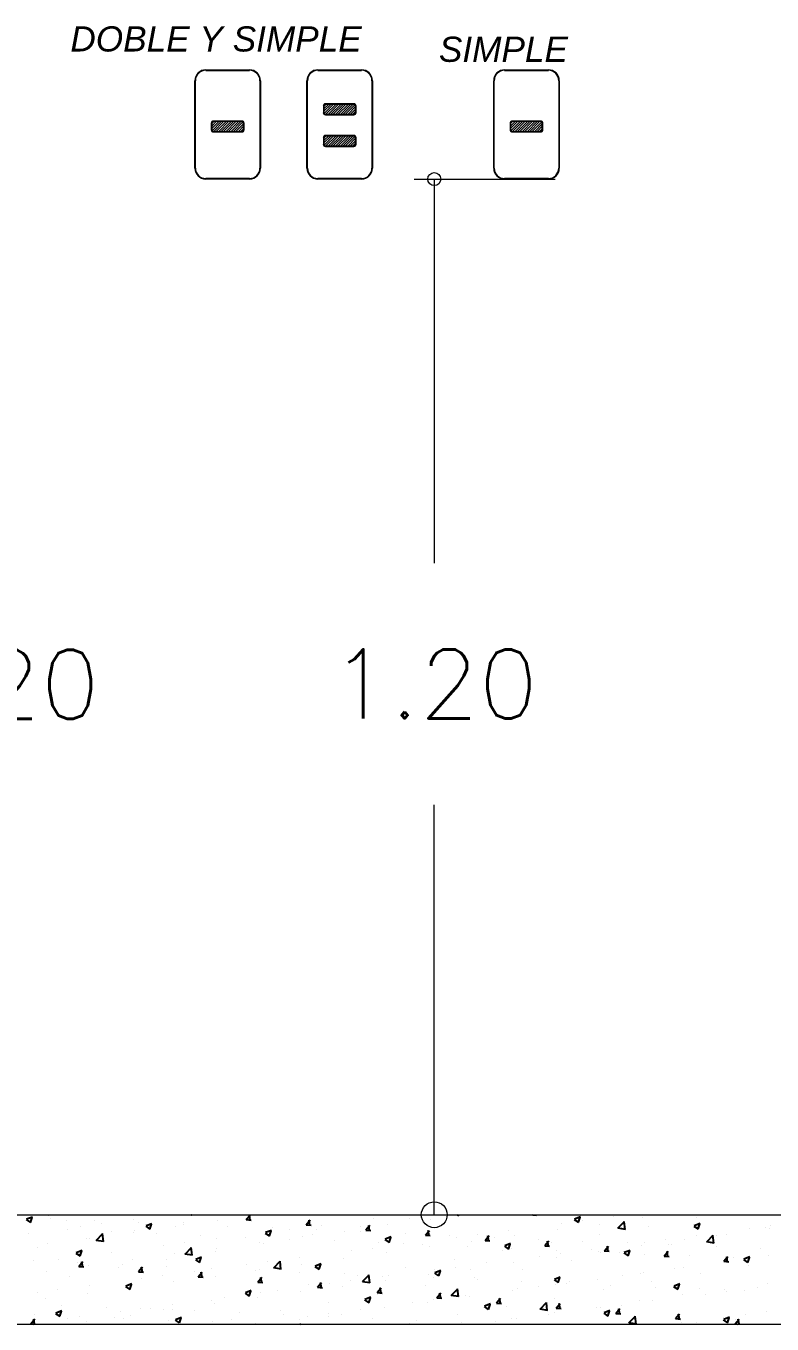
# Model space of a CAD drawing. Header units: inches. Extents: x 1693 to 10990, y 1878 to 5055.
# Drawn here: x 1780.81 to 1793.94, y 2193.08 to 2215.93 of the extents above; entities that cross this region are included whole.
import ezdxf

# ---------------------------------------------------------------- set-up
doc = ezdxf.new("R2010")
doc.units = ezdxf.units.IN
doc.layers.add('00 LEYENDA', color=3, linetype='Continuous', lineweight=9)
doc.layers.add('DETALLE2', color=1, linetype='Continuous', lineweight=5)
doc.styles.add('Arial cursiva', font='ariali.ttf')
doc.styles.add('Romans', font='romans.shx')

# ---------------------------------------------------------------- blocks, each defined once
blk = doc.blocks.new('_Small')
at = {"color": 0, "linetype": 'ByBlock', "lineweight": -2}
blk.add_circle((0, 0), 0.25, dxfattribs=at)
blk = doc.blocks.new('_Origin')
at = {"color": 0, "linetype": 'ByBlock', "lineweight": -2}
blk.add_line((0, 0), (-1, 0), dxfattribs=at)
blk.add_circle((0, 0), 0.5, dxfattribs=at)

msp = doc.modelspace()

# ---------------------------------------------------------------- linework, layer by layer
at = {"color": 3, "lineweight": 5}
for p, q in [((1787.642, 2213.236), (1790.126, 2213.236)), ((1787.642, 2195.006), (1788.453, 2195.006))]:
    msp.add_line(p, q, dxfattribs=at)
at = {"color": 6, "lineweight": 5}
for p, q in [((1787.997, 2213.236), (1787.997, 2206.476)), ((1787.997, 2195.461), (1787.997, 2202.222))]:
    msp.add_line(p, q, dxfattribs=at)
at = {"color": 3, "linetype": 'Continuous'}
for p, q in [((1781.215, 2194.984), (1781.215, 2194.984)), ((1783.71, 2195.002), (1783.709, 2195.006)), ((1783.72, 2195.006), (1783.728, 2195.005)), ((1784.69, 2194.921), (1784.761, 2195.006)), ((1784.76, 2194.91), (1784.743, 2195.001)), ((1787.294, 2194.995), (1787.294, 2194.995)), ((1788.408, 2195.006), (1788.431, 2194.99)), ((1788.431, 2194.99), (1788.436, 2195.006)), ((1789.731, 2195.006), (1789.793, 2194.996)), ((1789.792, 2194.991), (1789.791, 2195.006)), ((1780.817, 2194.919), (1780.89, 2194.87)), ((1780.823, 2194.932), (1780.926, 2194.971)), ((1780.891, 2194.87), (1780.92, 2194.958)), ((1781.236, 2194.939), (1781.236, 2194.939)), ((1781.526, 2194.902), (1781.526, 2194.902)), ((1781.778, 2194.796), (1781.778, 2194.796)), ((1782.018, 2194.906), (1782.018, 2194.906)), ((1782.144, 2194.844), (1782.144, 2194.844)), ((1782.698, 2194.917), (1782.698, 2194.917)), ((1782.799, 2194.873), (1782.799, 2194.873)), ((1782.921, 2194.802), (1782.994, 2194.752)), ((1782.927, 2194.815), (1783.029, 2194.854)), ((1782.994, 2194.752), (1783.024, 2194.841)), ((1783.449, 2194.804), (1783.449, 2194.804)), ((1783.58, 2194.84), (1783.58, 2194.84)), ((1783.584, 2194.874), (1783.584, 2194.874)), ((1784.188, 2194.897), (1784.188, 2194.897)), ((1784.362, 2194.807), (1784.362, 2194.807)), ((1784.69, 2194.921), (1784.778, 2194.913)), ((1785.143, 2194.774), (1785.143, 2194.774)), ((1785.449, 2194.752), (1785.449, 2194.752)), ((1785.74, 2194.83), (1785.811, 2194.914)), ((1785.74, 2194.829), (1785.828, 2194.821)), ((1785.81, 2194.818), (1785.793, 2194.91)), ((1786.004, 2194.825), (1786.004, 2194.825)), ((1786.704, 2194.801), (1786.704, 2194.801)), ((1786.79, 2194.738), (1786.861, 2194.822)), ((1786.86, 2194.726), (1786.843, 2194.818)), ((1786.928, 2194.947), (1786.928, 2194.947)), ((1787.181, 2194.826), (1787.181, 2194.826)), ((1787.558, 2194.948), (1787.558, 2194.948)), ((1787.933, 2194.929), (1787.933, 2194.929)), ((1790.166, 2194.749), (1790.166, 2194.749)), ((1790.233, 2194.856), (1790.233, 2194.856)), ((1790.461, 2194.922), (1790.534, 2194.873)), ((1790.467, 2194.935), (1790.57, 2194.975)), ((1790.535, 2194.873), (1790.564, 2194.961)), ((1790.6, 2194.904), (1790.6, 2194.904)), ((1790.906, 2194.842), (1790.906, 2194.842)), ((1791.154, 2194.977), (1791.154, 2194.977)), ((1791.225, 2194.774), (1791.355, 2194.754)), ((1791.227, 2194.769), (1791.342, 2194.888)), ((1791.354, 2194.748), (1791.338, 2194.887)), ((1791.666, 2194.952), (1791.666, 2194.952)), ((1791.765, 2194.807), (1791.765, 2194.807)), ((1792.565, 2194.805), (1792.638, 2194.756)), ((1792.571, 2194.818), (1792.673, 2194.857)), ((1792.619, 2194.954), (1792.619, 2194.954)), ((1792.638, 2194.756), (1792.668, 2194.844)), ((1793.539, 2194.764), (1793.539, 2194.764)), ((1793.823, 2194.779), (1793.823, 2194.779)), ((1793.899, 2194.771), (1793.899, 2194.771)), ((1793.905, 2194.812), (1793.905, 2194.812)), ((1780.853, 2194.674), (1780.853, 2194.674)), ((1781.545, 2194.742), (1781.545, 2194.742)), ((1781.877, 2194.581), (1781.877, 2194.581)), ((1781.937, 2194.591), (1781.937, 2194.591)), ((1782.046, 2194.559), (1782.177, 2194.539)), ((1782.049, 2194.554), (1782.163, 2194.673)), ((1782.176, 2194.534), (1782.16, 2194.673)), ((1782.326, 2194.709), (1782.326, 2194.709)), ((1782.697, 2194.701), (1782.697, 2194.701)), ((1782.731, 2194.728), (1782.731, 2194.728)), ((1783.108, 2194.676), (1783.108, 2194.676)), ((1783.889, 2194.643), (1783.889, 2194.643)), ((1784.158, 2194.582), (1784.158, 2194.582)), ((1784.67, 2194.61), (1784.67, 2194.61)), ((1785.024, 2194.684), (1785.097, 2194.635)), ((1785.03, 2194.698), (1785.133, 2194.737)), ((1785.083, 2194.704), (1785.083, 2194.704)), ((1785.098, 2194.635), (1785.127, 2194.724)), ((1785.452, 2194.577), (1785.452, 2194.577)), ((1785.682, 2194.623), (1785.682, 2194.623)), ((1785.851, 2194.655), (1785.851, 2194.655)), ((1785.925, 2194.741), (1785.925, 2194.741)), ((1786.233, 2194.544), (1786.233, 2194.544)), ((1786.421, 2194.717), (1786.421, 2194.717)), ((1786.706, 2194.708), (1786.706, 2194.708)), ((1786.79, 2194.737), (1786.878, 2194.729)), ((1787.128, 2194.567), (1787.201, 2194.518)), ((1787.134, 2194.58), (1787.237, 2194.62)), ((1787.201, 2194.518), (1787.231, 2194.606)), ((1787.487, 2194.675), (1787.487, 2194.675)), ((1787.84, 2194.646), (1787.911, 2194.73)), ((1787.84, 2194.645), (1787.927, 2194.638)), ((1787.909, 2194.634), (1787.892, 2194.726)), ((1788.269, 2194.642), (1788.269, 2194.642)), ((1788.388, 2194.613), (1788.388, 2194.613)), ((1788.654, 2194.536), (1788.654, 2194.536)), ((1788.755, 2194.661), (1788.755, 2194.661)), ((1788.89, 2194.554), (1788.96, 2194.638)), ((1788.89, 2194.553), (1788.977, 2194.546)), ((1788.959, 2194.542), (1788.942, 2194.634)), ((1789.05, 2194.609), (1789.05, 2194.609)), ((1789.309, 2194.734), (1789.309, 2194.734)), ((1789.415, 2194.646), (1789.415, 2194.646)), ((1789.831, 2194.576), (1789.831, 2194.576)), ((1789.94, 2194.462), (1790.01, 2194.546)), ((1790.009, 2194.45), (1789.992, 2194.542)), ((1790.613, 2194.543), (1790.613, 2194.543)), ((1790.912, 2194.661), (1790.912, 2194.661)), ((1791.693, 2194.521), (1791.693, 2194.521)), ((1792.06, 2194.569), (1792.06, 2194.569)), ((1792.4, 2194.568), (1792.4, 2194.568)), ((1792.614, 2194.642), (1792.614, 2194.642)), ((1792.787, 2194.532), (1792.917, 2194.511)), ((1792.79, 2194.527), (1792.904, 2194.645)), ((1792.917, 2194.506), (1792.9, 2194.645)), ((1792.97, 2194.632), (1792.97, 2194.632)), ((1793.139, 2194.662), (1793.139, 2194.662)), ((1781.023, 2194.435), (1781.023, 2194.435)), ((1781.197, 2194.497), (1781.197, 2194.497)), ((1781.691, 2194.33), (1781.764, 2194.28)), ((1781.697, 2194.343), (1781.8, 2194.382)), ((1781.764, 2194.28), (1781.794, 2194.369)), ((1782.313, 2194.339), (1782.313, 2194.339)), ((1783.238, 2194.461), (1783.238, 2194.461)), ((1783.431, 2194.316), (1783.431, 2194.316)), ((1783.604, 2194.509), (1783.604, 2194.509)), ((1783.608, 2194.317), (1783.739, 2194.297)), ((1783.611, 2194.312), (1783.725, 2194.431)), ((1783.738, 2194.292), (1783.722, 2194.431)), ((1784.143, 2194.362), (1784.143, 2194.362)), ((1784.17, 2194.41), (1784.17, 2194.41)), ((1784.93, 2194.52), (1784.93, 2194.52)), ((1784.997, 2194.508), (1784.997, 2194.508)), ((1786.543, 2194.37), (1786.543, 2194.37)), ((1786.909, 2194.418), (1786.909, 2194.418)), ((1787.015, 2194.511), (1787.015, 2194.511)), ((1787.164, 2194.339), (1787.164, 2194.339)), ((1787.464, 2194.491), (1787.464, 2194.491)), ((1787.796, 2194.478), (1787.796, 2194.478)), ((1787.915, 2194.442), (1787.915, 2194.442)), ((1788.577, 2194.445), (1788.577, 2194.445)), ((1789.205, 2194.368), (1789.205, 2194.368)), ((1789.232, 2194.45), (1789.304, 2194.401)), ((1789.238, 2194.463), (1789.34, 2194.503)), ((1789.305, 2194.401), (1789.334, 2194.489)), ((1789.359, 2194.412), (1789.359, 2194.412)), ((1789.94, 2194.461), (1790.027, 2194.454)), ((1790.058, 2194.514), (1790.058, 2194.514)), ((1790.14, 2194.379), (1790.14, 2194.379)), ((1790.215, 2194.326), (1790.215, 2194.326)), ((1790.769, 2194.399), (1790.769, 2194.399)), ((1790.888, 2194.355), (1790.888, 2194.355)), ((1790.921, 2194.346), (1790.921, 2194.346)), ((1790.989, 2194.37), (1791.077, 2194.362)), ((1790.99, 2194.37), (1791.06, 2194.454)), ((1791.059, 2194.359), (1791.042, 2194.45)), ((1791.263, 2194.339), (1791.263, 2194.339)), ((1791.335, 2194.333), (1791.408, 2194.284)), ((1791.341, 2194.346), (1791.444, 2194.385)), ((1791.394, 2194.51), (1791.394, 2194.51)), ((1791.408, 2194.283), (1791.438, 2194.372)), ((1791.648, 2194.465), (1791.648, 2194.465)), ((1791.703, 2194.313), (1791.703, 2194.313)), ((1792.039, 2194.278), (1792.11, 2194.363)), ((1792.109, 2194.267), (1792.092, 2194.359)), ((1792.116, 2194.486), (1792.116, 2194.486)), ((1792.175, 2194.477), (1792.175, 2194.477)), ((1792.957, 2194.444), (1792.957, 2194.444)), ((1793.738, 2194.411), (1793.738, 2194.411)), ((1780.945, 2194.195), (1780.945, 2194.195)), ((1781.392, 2194.218), (1781.392, 2194.218)), ((1781.727, 2194.162), (1781.727, 2194.162)), ((1781.744, 2194.096), (1781.814, 2194.18)), ((1781.744, 2194.095), (1781.831, 2194.088)), ((1781.759, 2194.266), (1781.759, 2194.266)), ((1781.813, 2194.084), (1781.796, 2194.176)), ((1781.919, 2194.104), (1781.919, 2194.104)), ((1782.436, 2194.069), (1782.436, 2194.069)), ((1782.508, 2194.129), (1782.508, 2194.129)), ((1782.679, 2194.213), (1782.679, 2194.213)), ((1782.794, 2194.004), (1782.864, 2194.088)), ((1782.863, 2193.992), (1782.846, 2194.084)), ((1783.289, 2194.096), (1783.289, 2194.096)), ((1783.29, 2194.215), (1783.29, 2194.215)), ((1783.795, 2194.212), (1783.867, 2194.163)), ((1783.801, 2194.226), (1783.903, 2194.265)), ((1783.868, 2194.163), (1783.897, 2194.252)), ((1784.698, 2194.127), (1784.698, 2194.127)), ((1785.064, 2194.175), (1785.064, 2194.175)), ((1785.171, 2194.075), (1785.301, 2194.055)), ((1785.173, 2194.07), (1785.287, 2194.189)), ((1785.3, 2194.049), (1785.284, 2194.188)), ((1785.619, 2194.248), (1785.619, 2194.248)), ((1785.664, 2194.136), (1785.664, 2194.136)), ((1785.898, 2194.095), (1785.971, 2194.046)), ((1785.904, 2194.108), (1786.007, 2194.148)), ((1785.971, 2194.046), (1786.001, 2194.134)), ((1786.403, 2194.229), (1786.403, 2194.229)), ((1787.497, 2194.075), (1787.497, 2194.075)), ((1788.351, 2194.221), (1788.351, 2194.221)), ((1788.37, 2194.084), (1788.37, 2194.084)), ((1788.924, 2194.157), (1788.924, 2194.157)), ((1789.397, 2194.158), (1789.397, 2194.158)), ((1789.848, 2194.278), (1789.848, 2194.278)), ((1790.148, 2194.261), (1790.148, 2194.261)), ((1790.409, 2194.193), (1790.409, 2194.193)), ((1792.039, 2194.278), (1792.127, 2194.27)), ((1792.229, 2194.065), (1792.229, 2194.065)), ((1792.382, 2194.081), (1792.382, 2194.081)), ((1792.484, 2194.28), (1792.484, 2194.28)), ((1793.089, 2194.187), (1793.16, 2194.271)), ((1793.089, 2194.186), (1793.177, 2194.178)), ((1793.121, 2194.174), (1793.121, 2194.174)), ((1793.159, 2194.175), (1793.142, 2194.267)), ((1793.154, 2194.187), (1793.154, 2194.187)), ((1793.265, 2194.247), (1793.265, 2194.247)), ((1793.439, 2194.215), (1793.511, 2194.166)), ((1793.445, 2194.229), (1793.547, 2194.268)), ((1793.512, 2194.166), (1793.541, 2194.255)), ((1793.52, 2194.235), (1793.52, 2194.235)), ((1793.529, 2194.12), (1793.529, 2194.12)), ((1793.881, 2194.284), (1793.881, 2194.284)), ((1781.18, 2194.01), (1781.18, 2194.01)), ((1781.582, 2193.922), (1781.582, 2193.922)), ((1782.794, 2194.003), (1782.881, 2193.996)), ((1782.853, 2193.884), (1782.853, 2193.884)), ((1783.219, 2193.932), (1783.219, 2193.932)), ((1783.773, 2194.005), (1783.773, 2194.005)), ((1783.844, 2193.912), (1783.914, 2193.996)), ((1783.844, 2193.912), (1783.931, 2193.904)), ((1783.913, 2193.901), (1783.896, 2193.992)), ((1784.071, 2194.063), (1784.071, 2194.063)), ((1784.152, 2193.923), (1784.152, 2193.923)), ((1784.852, 2194.03), (1784.852, 2194.03)), ((1784.893, 2193.82), (1784.964, 2193.905)), ((1784.913, 2194.033), (1784.913, 2194.033)), ((1784.963, 2193.809), (1784.946, 2193.9)), ((1785.633, 2193.997), (1785.633, 2193.997)), ((1786.415, 2193.964), (1786.415, 2193.964)), ((1786.524, 2193.841), (1786.524, 2193.841)), ((1786.644, 2193.928), (1786.644, 2193.928)), ((1786.735, 2193.828), (1786.849, 2193.946)), ((1786.862, 2193.807), (1786.846, 2193.946)), ((1787.079, 2193.914), (1787.079, 2193.914)), ((1787.146, 2193.852), (1787.146, 2193.852)), ((1787.196, 2193.931), (1787.196, 2193.931)), ((1787.897, 2193.955), (1787.897, 2193.955)), ((1787.977, 2193.898), (1787.977, 2193.898)), ((1788.002, 2193.978), (1788.074, 2193.929)), ((1788.003, 2194.035), (1788.003, 2194.035)), ((1788.008, 2193.991), (1788.11, 2194.03)), ((1788.075, 2193.929), (1788.105, 2194.017)), ((1788.637, 2194.049), (1788.637, 2194.049)), ((1788.702, 2193.9), (1788.702, 2193.9)), ((1788.759, 2193.865), (1788.759, 2193.865)), ((1789.555, 2194.046), (1789.555, 2194.046)), ((1790.105, 2193.861), (1790.178, 2193.811)), ((1790.111, 2193.874), (1790.214, 2193.913)), ((1790.178, 2193.811), (1790.208, 2193.9)), ((1790.87, 2193.868), (1790.87, 2193.868)), ((1791.308, 2193.944), (1791.308, 2193.944)), ((1791.63, 2193.978), (1791.63, 2193.978)), ((1791.675, 2193.992), (1791.675, 2193.992)), ((1792.675, 2193.974), (1792.675, 2193.974)), ((1781.007, 2193.641), (1781.007, 2193.641)), ((1781.374, 2193.689), (1781.374, 2193.689)), ((1781.901, 2193.616), (1781.901, 2193.616)), ((1781.928, 2193.762), (1781.928, 2193.762)), ((1782.565, 2193.74), (1782.638, 2193.691)), ((1782.571, 2193.754), (1782.673, 2193.793)), ((1782.638, 2193.691), (1782.668, 2193.779)), ((1782.661, 2193.726), (1782.661, 2193.726)), ((1783.413, 2193.829), (1783.413, 2193.829)), ((1784.668, 2193.623), (1784.741, 2193.574)), ((1784.674, 2193.636), (1784.777, 2193.676)), ((1784.741, 2193.574), (1784.771, 2193.662)), ((1784.893, 2193.82), (1784.981, 2193.812)), ((1784.936, 2193.635), (1784.936, 2193.635)), ((1785.234, 2193.671), (1785.234, 2193.671)), ((1785.646, 2193.648), (1785.646, 2193.648)), ((1785.79, 2193.782), (1785.79, 2193.782)), ((1785.943, 2193.729), (1786.014, 2193.813)), ((1785.943, 2193.728), (1786.031, 2193.72)), ((1786.013, 2193.717), (1785.996, 2193.809)), ((1786.158, 2193.792), (1786.158, 2193.792)), ((1786.386, 2193.742), (1786.386, 2193.742)), ((1786.733, 2193.833), (1786.863, 2193.812)), ((1786.993, 2193.637), (1787.064, 2193.721)), ((1786.993, 2193.636), (1787.081, 2193.628)), ((1786.994, 2193.607), (1786.994, 2193.607)), ((1787.063, 2193.625), (1787.046, 2193.717)), ((1787.848, 2193.753), (1787.848, 2193.753)), ((1788.043, 2193.545), (1788.114, 2193.629)), ((1788.112, 2193.533), (1788.096, 2193.625)), ((1788.297, 2193.585), (1788.411, 2193.704)), ((1788.424, 2193.565), (1788.408, 2193.704)), ((1789.379, 2193.671), (1789.379, 2193.671)), ((1789.463, 2193.701), (1789.463, 2193.701)), ((1789.54, 2193.832), (1789.54, 2193.832)), ((1789.83, 2193.749), (1789.83, 2193.749)), ((1790.131, 2193.774), (1790.131, 2193.774)), ((1790.321, 2193.799), (1790.321, 2193.799)), ((1790.384, 2193.822), (1790.384, 2193.822)), ((1790.968, 2193.681), (1790.968, 2193.681)), ((1791.103, 2193.766), (1791.103, 2193.766)), ((1791.822, 2193.827), (1791.822, 2193.827)), ((1791.884, 2193.733), (1791.884, 2193.733)), ((1792.209, 2193.743), (1792.282, 2193.694)), ((1792.215, 2193.757), (1792.317, 2193.796)), ((1792.282, 2193.694), (1792.312, 2193.783)), ((1792.666, 2193.7), (1792.666, 2193.7)), ((1792.769, 2193.609), (1792.769, 2193.609)), ((1793.103, 2193.687), (1793.103, 2193.687)), ((1793.135, 2193.658), (1793.135, 2193.658)), ((1793.447, 2193.667), (1793.447, 2193.667)), ((1793.689, 2193.731), (1793.689, 2193.731)), ((1793.863, 2193.797), (1793.863, 2193.797)), ((1781.162, 2193.523), (1781.162, 2193.523)), ((1781.441, 2193.414), (1781.441, 2193.414)), ((1782.223, 2193.381), (1782.223, 2193.381)), ((1783.388, 2193.428), (1783.388, 2193.428)), ((1784.083, 2193.489), (1784.083, 2193.489)), ((1784.134, 2193.436), (1784.134, 2193.436)), ((1784.313, 2193.549), (1784.313, 2193.549)), ((1784.679, 2193.598), (1784.679, 2193.598)), ((1784.895, 2193.545), (1784.895, 2193.545)), ((1786.141, 2193.46), (1786.141, 2193.46)), ((1786.772, 2193.506), (1786.845, 2193.457)), ((1786.778, 2193.519), (1786.88, 2193.558)), ((1786.845, 2193.457), (1786.875, 2193.545)), ((1787.618, 2193.458), (1787.618, 2193.458)), ((1787.88, 2193.468), (1787.88, 2193.468)), ((1787.984, 2193.506), (1787.984, 2193.506)), ((1788.043, 2193.544), (1788.13, 2193.537)), ((1788.295, 2193.59), (1788.425, 2193.57)), ((1788.539, 2193.579), (1788.539, 2193.579)), ((1788.619, 2193.561), (1788.619, 2193.561)), ((1788.875, 2193.389), (1788.948, 2193.339)), ((1788.881, 2193.402), (1788.984, 2193.441)), ((1788.949, 2193.339), (1788.978, 2193.428)), ((1789.093, 2193.453), (1789.163, 2193.537)), ((1789.093, 2193.452), (1789.18, 2193.445)), ((1789.162, 2193.441), (1789.145, 2193.533)), ((1789.261, 2193.388), (1789.261, 2193.388)), ((1789.859, 2193.343), (1789.973, 2193.462)), ((1789.986, 2193.322), (1789.97, 2193.461)), ((1790.114, 2193.534), (1790.114, 2193.534)), ((1790.143, 2193.361), (1790.213, 2193.445)), ((1790.212, 2193.349), (1790.195, 2193.441)), ((1790.852, 2193.381), (1790.852, 2193.381)), ((1791.29, 2193.415), (1791.29, 2193.415)), ((1791.612, 2193.49), (1791.612, 2193.49)), ((1791.844, 2193.488), (1791.844, 2193.488)), ((1792.364, 2193.593), (1792.364, 2193.593)), ((1780.897, 2193.087), (1780.968, 2193.171)), ((1780.965, 2193.082), (1780.95, 2193.167)), ((1780.969, 2193.25), (1780.969, 2193.25)), ((1781.335, 2193.268), (1781.408, 2193.219)), ((1781.341, 2193.281), (1781.443, 2193.321)), ((1781.408, 2193.219), (1781.438, 2193.307)), ((1781.543, 2193.185), (1781.543, 2193.185)), ((1781.75, 2193.217), (1781.75, 2193.217)), ((1782.376, 2193.195), (1782.376, 2193.195)), ((1782.468, 2193.307), (1782.468, 2193.307)), ((1782.531, 2193.184), (1782.531, 2193.184)), ((1782.644, 2193.239), (1782.644, 2193.239)), ((1782.834, 2193.355), (1782.834, 2193.355)), ((1783.004, 2193.348), (1783.004, 2193.348)), ((1783.229, 2193.342), (1783.229, 2193.342)), ((1783.313, 2193.151), (1783.313, 2193.151)), ((1783.395, 2193.342), (1783.395, 2193.342)), ((1783.438, 2193.151), (1783.511, 2193.102)), ((1783.444, 2193.164), (1783.547, 2193.204)), ((1783.512, 2193.102), (1783.541, 2193.19)), ((1783.786, 2193.315), (1783.786, 2193.315)), ((1784.434, 2193.167), (1784.434, 2193.167)), ((1784.567, 2193.282), (1784.567, 2193.282)), ((1785.287, 2193.314), (1785.287, 2193.314)), ((1785.348, 2193.249), (1785.348, 2193.249)), ((1785.628, 2193.161), (1785.628, 2193.161)), ((1785.773, 2193.215), (1785.773, 2193.215)), ((1786.13, 2193.216), (1786.13, 2193.216)), ((1786.139, 2193.263), (1786.139, 2193.263)), ((1786.368, 2193.255), (1786.368, 2193.255)), ((1786.694, 2193.336), (1786.694, 2193.336)), ((1786.911, 2193.183), (1786.911, 2193.183)), ((1787.128, 2193.365), (1787.128, 2193.365)), ((1787.692, 2193.15), (1787.692, 2193.15)), ((1788.407, 2193.241), (1788.407, 2193.241)), ((1789.361, 2193.184), (1789.361, 2193.184)), ((1789.445, 2193.172), (1789.445, 2193.172)), ((1789.857, 2193.348), (1789.987, 2193.328)), ((1789.999, 2193.245), (1789.999, 2193.245)), ((1790.113, 2193.287), (1790.113, 2193.287)), ((1790.143, 2193.36), (1790.23, 2193.353)), ((1790.923, 2193.367), (1790.923, 2193.367)), ((1790.979, 2193.271), (1791.052, 2193.222)), ((1790.985, 2193.285), (1791.087, 2193.324)), ((1791.052, 2193.222), (1791.082, 2193.311)), ((1791.193, 2193.269), (1791.263, 2193.353)), ((1791.193, 2193.269), (1791.28, 2193.261)), ((1791.262, 2193.258), (1791.245, 2193.349)), ((1791.422, 2193.101), (1791.536, 2193.22)), ((1791.548, 2193.082), (1791.532, 2193.219)), ((1792.242, 2193.177), (1792.33, 2193.169)), ((1792.243, 2193.177), (1792.313, 2193.262)), ((1792.312, 2193.166), (1792.295, 2193.258)), ((1793.082, 2193.154), (1793.155, 2193.105)), ((1793.085, 2193.2), (1793.085, 2193.2)), ((1793.089, 2193.167), (1793.191, 2193.207)), ((1793.156, 2193.105), (1793.185, 2193.193)), ((1793.292, 2193.086), (1793.363, 2193.17)), ((1793.304, 2193.153), (1793.304, 2193.153)), ((1793.36, 2193.082), (1793.345, 2193.166)), ((1793.468, 2193.247), (1793.468, 2193.247)), ((1793.846, 2193.31), (1793.846, 2193.31)), ((1780.897, 2193.086), (1780.948, 2193.082)), ((1780.989, 2193.112), (1780.989, 2193.112)), ((1781.883, 2193.129), (1781.883, 2193.129)), ((1784.094, 2193.118), (1784.094, 2193.118)), ((1784.848, 2193.093), (1784.848, 2193.093)), ((1784.876, 2193.085), (1784.876, 2193.085)), ((1785.639, 2193.082), (1785.651, 2193.086)), ((1787.553, 2193.094), (1787.553, 2193.094)), ((1788.474, 2193.117), (1788.474, 2193.117)), ((1789.078, 2193.124), (1789.078, 2193.124)), ((1789.255, 2193.084), (1789.255, 2193.084)), ((1791.419, 2193.106), (1791.549, 2193.086)), ((1792.346, 2193.106), (1792.346, 2193.106)), ((1792.615, 2193.1), (1792.615, 2193.1)), ((1793.292, 2193.085), (1793.329, 2193.082))]:
    msp.add_line(p, q, dxfattribs=at)
at = {"layer": 'DETALLE2'}
for p, q in [((1783.977, 2215.16), (1784.746, 2215.16)), ((1783.977, 2215.15), (1784.746, 2215.15)), ((1785.949, 2215.16), (1786.718, 2215.16)), ((1785.949, 2215.15), (1786.718, 2215.15)), ((1789.234, 2215.16), (1790.004, 2215.16)), ((1789.234, 2215.15), (1790.004, 2215.15)), ((1783.784, 2213.429), (1783.784, 2214.968)), ((1783.794, 2213.429), (1783.794, 2214.968)), ((1784.929, 2214.968), (1784.929, 2214.198)), ((1784.938, 2214.968), (1784.938, 2214.198)), ((1785.756, 2213.429), (1785.756, 2214.968)), ((1785.766, 2213.429), (1785.766, 2214.968)), ((1786.901, 2214.968), (1786.901, 2214.198)), ((1786.911, 2214.968), (1786.911, 2214.198)), ((1789.042, 2213.429), (1789.042, 2214.968)), ((1789.051, 2213.429), (1789.051, 2214.968)), ((1790.186, 2214.968), (1790.186, 2214.198)), ((1790.196, 2214.968), (1790.196, 2214.198)), ((1786.045, 2214.523), (1786.045, 2214.408)), ((1786.055, 2214.516), (1786.091, 2214.552)), ((1786.055, 2214.472), (1786.134, 2214.552)), ((1786.055, 2214.429), (1786.177, 2214.552)), ((1786.055, 2214.523), (1786.055, 2214.408)), ((1786.06, 2214.391), (1786.22, 2214.552)), ((1786.584, 2214.561), (1786.083, 2214.561)), ((1786.584, 2214.552), (1786.083, 2214.552)), ((1786.09, 2214.379), (1786.264, 2214.552)), ((1786.134, 2214.379), (1786.307, 2214.552)), ((1786.177, 2214.379), (1786.35, 2214.552)), ((1786.22, 2214.379), (1786.393, 2214.552)), ((1786.263, 2214.379), (1786.436, 2214.552)), ((1786.306, 2214.379), (1786.48, 2214.552)), ((1786.35, 2214.379), (1786.523, 2214.552)), ((1786.393, 2214.379), (1786.566, 2214.552)), ((1786.436, 2214.379), (1786.602, 2214.545)), ((1786.479, 2214.379), (1786.612, 2214.512)), ((1786.522, 2214.379), (1786.612, 2214.469)), ((1786.566, 2214.379), (1786.612, 2214.426)), ((1786.612, 2214.408), (1786.612, 2214.523)), ((1786.622, 2214.408), (1786.622, 2214.523)), ((1784.073, 2214.22), (1784.073, 2214.104)), ((1784.082, 2214.212), (1784.119, 2214.249)), ((1784.082, 2214.169), (1784.162, 2214.249)), ((1784.082, 2214.126), (1784.205, 2214.249)), ((1784.082, 2214.22), (1784.082, 2214.104)), ((1784.087, 2214.088), (1784.248, 2214.249)), ((1784.611, 2214.258), (1784.111, 2214.258)), ((1784.611, 2214.249), (1784.111, 2214.249)), ((1784.118, 2214.076), (1784.291, 2214.249)), ((1784.161, 2214.076), (1784.335, 2214.249)), ((1784.205, 2214.076), (1784.378, 2214.249)), ((1784.248, 2214.076), (1784.421, 2214.249)), ((1784.291, 2214.076), (1784.464, 2214.249)), ((1784.334, 2214.076), (1784.507, 2214.249)), ((1784.377, 2214.076), (1784.551, 2214.249)), ((1784.421, 2214.076), (1784.594, 2214.249)), ((1784.464, 2214.076), (1784.63, 2214.242)), ((1784.507, 2214.076), (1784.64, 2214.209)), ((1784.64, 2214.104), (1784.64, 2214.22)), ((1784.65, 2214.104), (1784.65, 2214.22)), ((1784.929, 2214.198), (1784.929, 2213.429)), ((1784.938, 2214.198), (1784.938, 2213.429)), ((1786.083, 2214.379), (1786.584, 2214.379)), ((1786.083, 2214.369), (1786.584, 2214.369)), ((1786.901, 2214.198), (1786.901, 2213.429)), ((1786.911, 2214.198), (1786.911, 2213.429)), ((1789.33, 2214.22), (1789.33, 2214.104)), ((1789.34, 2214.212), (1789.376, 2214.249)), ((1789.34, 2214.169), (1789.419, 2214.249)), ((1789.34, 2214.126), (1789.463, 2214.249)), ((1789.34, 2214.22), (1789.34, 2214.104)), ((1789.345, 2214.088), (1789.506, 2214.249)), ((1789.869, 2214.258), (1789.369, 2214.258)), ((1789.869, 2214.249), (1789.369, 2214.249)), ((1789.376, 2214.076), (1789.549, 2214.249)), ((1789.419, 2214.076), (1789.592, 2214.249)), ((1789.462, 2214.076), (1789.635, 2214.249)), ((1789.505, 2214.076), (1789.679, 2214.249)), ((1789.549, 2214.076), (1789.722, 2214.249)), ((1789.592, 2214.076), (1789.765, 2214.249)), ((1789.635, 2214.076), (1789.808, 2214.249)), ((1789.678, 2214.076), (1789.851, 2214.249)), ((1789.721, 2214.076), (1789.888, 2214.242)), ((1789.765, 2214.076), (1789.898, 2214.209)), ((1789.898, 2214.104), (1789.898, 2214.22)), ((1789.907, 2214.104), (1789.907, 2214.22)), ((1790.186, 2214.198), (1790.186, 2213.429)), ((1790.196, 2214.198), (1790.196, 2213.429)), ((1784.111, 2214.076), (1784.611, 2214.076)), ((1784.111, 2214.066), (1784.611, 2214.066)), ((1784.55, 2214.076), (1784.64, 2214.166)), ((1784.593, 2214.076), (1784.64, 2214.122)), ((1786.045, 2213.966), (1786.045, 2213.85)), ((1786.055, 2213.958), (1786.091, 2213.994)), ((1786.055, 2213.915), (1786.134, 2213.994)), ((1786.055, 2213.872), (1786.177, 2213.994)), ((1786.055, 2213.966), (1786.055, 2213.85)), ((1786.06, 2213.834), (1786.22, 2213.994)), ((1786.584, 2214.004), (1786.083, 2214.004)), ((1786.584, 2213.994), (1786.083, 2213.994)), ((1786.09, 2213.821), (1786.264, 2213.994)), ((1786.134, 2213.821), (1786.307, 2213.994)), ((1786.177, 2213.821), (1786.35, 2213.994)), ((1786.22, 2213.821), (1786.393, 2213.994)), ((1786.263, 2213.821), (1786.436, 2213.994)), ((1786.306, 2213.821), (1786.48, 2213.994)), ((1786.35, 2213.821), (1786.523, 2213.994)), ((1786.393, 2213.821), (1786.566, 2213.994)), ((1786.436, 2213.821), (1786.602, 2213.988)), ((1786.479, 2213.821), (1786.612, 2213.955)), ((1786.612, 2213.85), (1786.612, 2213.966)), ((1786.622, 2213.85), (1786.622, 2213.966)), ((1789.369, 2214.076), (1789.869, 2214.076)), ((1789.369, 2214.066), (1789.869, 2214.066)), ((1789.808, 2214.076), (1789.898, 2214.166)), ((1789.851, 2214.076), (1789.898, 2214.122)), ((1786.083, 2213.821), (1786.584, 2213.821)), ((1786.083, 2213.812), (1786.584, 2213.812)), ((1786.522, 2213.821), (1786.612, 2213.911)), ((1786.566, 2213.821), (1786.612, 2213.868)), ((1784.746, 2213.246), (1783.977, 2213.246)), ((1784.746, 2213.236), (1783.977, 2213.236)), ((1786.718, 2213.246), (1785.949, 2213.246)), ((1786.718, 2213.236), (1785.949, 2213.236)), ((1790.004, 2213.246), (1789.234, 2213.246)), ((1790.004, 2213.236), (1789.234, 2213.236)), ((1762.706, 2195.006), (1832.523, 2195.006)), ((1762.717, 2193.082), (1832.534, 2193.082))]:
    msp.add_line(p, q, dxfattribs=at)
for centre, radius, start, end in [((1783.977, 2214.968), 0.192, 90, 180), ((1783.977, 2214.968), 0.183, 90, 180), ((1784.746, 2214.968), 0.192, 360, 90), ((1784.746, 2214.968), 0.183, 360, 90), ((1785.949, 2214.968), 0.192, 90, 180), ((1785.949, 2214.968), 0.183, 90, 180), ((1786.718, 2214.968), 0.192, 360, 90), ((1786.718, 2214.968), 0.183, 360, 90), ((1789.234, 2214.968), 0.192, 90, 180), ((1789.234, 2214.968), 0.183, 90, 180), ((1790.004, 2214.968), 0.192, 0, 90), ((1790.004, 2214.968), 0.183, 360, 90), ((1786.083, 2214.523), 0.0385, 90, 180), ((1786.083, 2214.408), 0.0385, 180, 270), ((1786.083, 2214.523), 0.0289, 90, 180), ((1786.083, 2214.408), 0.0289, 180, 270), ((1786.584, 2214.523), 0.0385, 360, 90), ((1786.584, 2214.523), 0.0289, 360, 90), ((1786.584, 2214.408), 0.0289, 270, 360), ((1786.584, 2214.408), 0.0385, 270, 360), ((1784.111, 2214.22), 0.0385, 90, 180), ((1784.111, 2214.22), 0.0289, 90, 180), ((1784.611, 2214.22), 0.0385, 360, 90), ((1784.611, 2214.22), 0.0289, 360, 90), ((1789.369, 2214.22), 0.0385, 90, 180), ((1789.369, 2214.22), 0.0289, 90, 180), ((1789.869, 2214.22), 0.0385, 0, 90), ((1789.869, 2214.22), 0.0289, 360, 90), ((1784.111, 2214.104), 0.0385, 180, 270), ((1784.111, 2214.104), 0.0289, 180, 270), ((1784.611, 2214.104), 0.0289, 270, 0), ((1784.611, 2214.104), 0.0385, 270, 0), ((1786.083, 2213.966), 0.0385, 90, 180), ((1786.083, 2213.966), 0.0289, 90, 180), ((1786.584, 2213.966), 0.0385, 360, 90), ((1786.584, 2213.966), 0.0289, 360, 90), ((1789.369, 2214.104), 0.0385, 180, 270), ((1789.369, 2214.104), 0.0289, 180, 270), ((1789.869, 2214.104), 0.0289, 270, 0), ((1789.869, 2214.104), 0.0385, 270, 0), ((1786.083, 2213.85), 0.0385, 180, 270), ((1786.083, 2213.85), 0.0289, 180, 270), ((1786.584, 2213.85), 0.0289, 270, 360), ((1786.584, 2213.85), 0.0385, 270, 360), ((1783.977, 2213.429), 0.192, 180, 270), ((1783.977, 2213.429), 0.183, 180, 270), ((1784.746, 2213.429), 0.183, 270, 360), ((1784.746, 2213.429), 0.192, 270, 360), ((1785.949, 2213.429), 0.192, 180, 270), ((1785.949, 2213.429), 0.183, 180, 270), ((1786.718, 2213.429), 0.183, 270, 360), ((1786.718, 2213.429), 0.192, 270, 360), ((1789.234, 2213.429), 0.192, 180, 270), ((1789.234, 2213.429), 0.183, 180, 270), ((1790.004, 2213.429), 0.183, 270, 360), ((1790.004, 2213.429), 0.192, 270, 360)]:
    msp.add_arc(centre, radius, start, end, dxfattribs=at)

# ---------------------------------------------------------------- block references
at = {"color": 6, "lineweight": 5, "xscale": 0.4557647410608597, "yscale": 0.4557647410608597, "zscale": 0.4557647410608597}
for name, p, rotation in [('_Small', (1787.997, 2213.236), 90), ('_Origin', (1787.997, 2195.006), 270)]:
    msp.add_blockref(name, p, dxfattribs=dict(at, rotation=rotation))

# ---------------------------------------------------------------- texts
at = {"color": 3, "char_height": 1.2154, "attachment_point": 5, "style": 'Romans'}
for insert in [(1780.289, 2204.344), (1787.997, 2204.349)]:
    msp.add_mtext('\\A1;1.20', dxfattribs=dict(at, insert=insert))
at = {"layer": '00 LEYENDA', "color": 4, "style": 'Arial cursiva'}
for s, height, p in [('DOBLE Y SIMPLE', 0.44328, (1781.594, 2215.482)), ('SIMPLE', 0.4433, (1788.078, 2215.3))]:
    msp.add_text(s, height=height, dxfattribs=at).set_placement(p)

doc.saveas('drawing.dxf')
